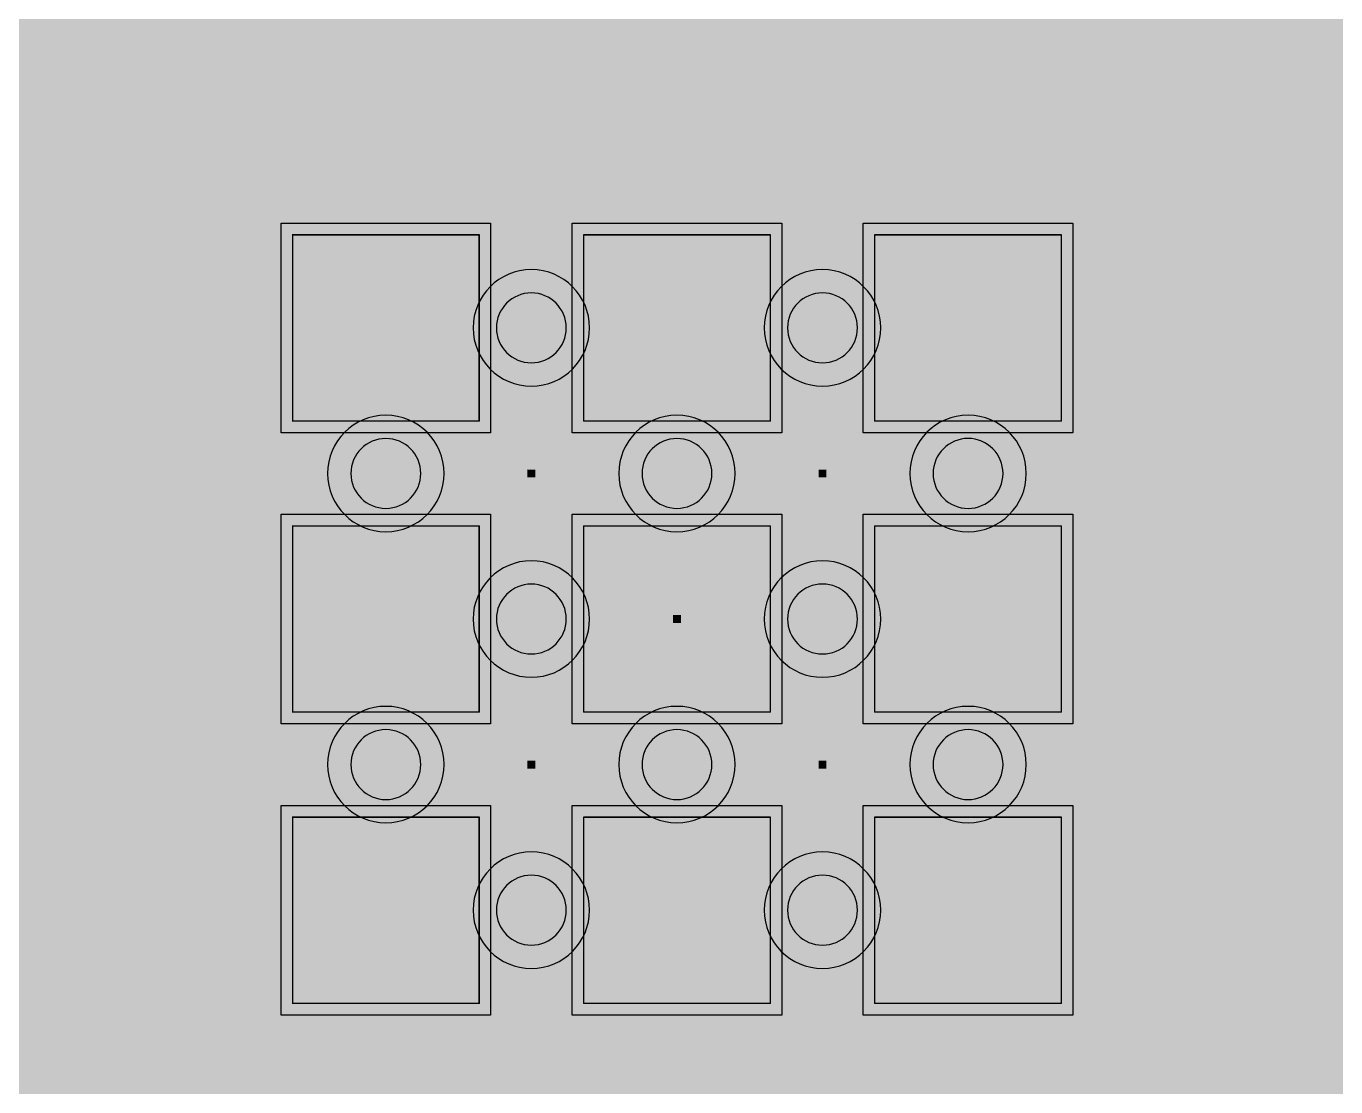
# Model space of a CAD drawing. Header units: millimetres. Extents: x 40 to 109, y -239.5 to -186.7.
# Drawn here: x 77.36 to 82.99, y -202.04 to -197.49 of the extents above; entities that cross this region are included whole.
import ezdxf

# ---------------------------------------------------------------- set-up
doc = ezdxf.new("R2010")
doc.units = ezdxf.units.MM
doc.header["$MEASUREMENT"] = 0
for name, color, linetype, true_color in [('Bottom-Layer', 7, 'Continuous', 0x0000ff), ('Hole-Layer', 7, 'Continuous', 0x222222), ('Multi-Layer', 7, 'Continuous', 0xc0c0c0), ('Pin-Soldering-Layer', 7, 'Continuous', 0xcc9999), ('Top-Layer', 7, 'Continuous', 0xff0000), ('Top-Paste-Mask-Layer', 7, 'Continuous', 0x808080), ('Top-Solder-Mask-Layer', 7, 'Continuous', 0x800080)]:
    doc.layers.add(name, color=color, linetype=linetype, true_color=true_color)

msp = doc.modelspace()

# ---------------------------------------------------------------- hatches: boundary and pattern name
at = {"layer": 'Bottom-Layer'}
for points in [[(78.3696, -237.8943), (70.7287, -237.8943), (70.9732, -237.6804), (71.1322, -237.397), (71.1872, -237.0767), (71.1872, -236.4767), (71.0924, -236.061), (70.8265, -235.7276), (70.4423, -235.5426), (70.0159, -235.5426), (69.6317, -235.7276), (69.3659, -236.061), (69.271, -236.4767), (69.271, -237.0767), (69.3261, -237.397), (69.485, -237.6804), (69.7295, -237.8943), (42.6721, -237.8943), (42.1074, -237.82), (41.5812, -237.602), (41.1293, -237.2553), (40.7825, -236.8034), (40.5646, -236.2772), (40.4902, -235.7125), (40.4902, -195.0724), (40.5646, -194.5077), (40.7825, -193.9815), (41.1293, -193.5296), (41.5812, -193.1828), (42.1074, -192.9649), (42.6721, -192.8905), (106.2992, -192.8905), (106.8639, -192.9649), (107.3901, -193.1828), (107.842, -193.5296), (108.1888, -193.9815), (108.4067, -194.5077), (108.4811, -195.0724), (108.4811, -217.4266), (104.2734, -217.4266), (104.1363, -217.4538), (104.0201, -217.5315), (103.1894, -218.3622), (103.1117, -218.4784), (103.0845, -218.6154), (103.0845, -224.6154), (103.1117, -224.7525), (103.1894, -224.8687), (104.1264, -225.8057), (104.2426, -225.8833), (104.3796, -225.9106), (108.4576, -225.9106), (108.4811, -235.7125), (108.4067, -236.2772), (108.1888, -236.8034), (107.842, -237.2553), (107.3901, -237.602), (106.8639, -237.82), (106.2992, -237.8943), (79.3687, -237.8943), (79.6133, -237.6804), (79.7722, -237.397), (79.8273, -237.0767), (79.8273, -236.4767), (79.7324, -236.061), (79.4666, -235.7276), (79.0824, -235.5426), (78.656, -235.5426), (78.2718, -235.7276), (78.0059, -236.061), (77.911, -236.4767), (77.911, -237.0767), (77.9661, -237.397), (78.1251, -237.6804)], [(78.2981, -199.4054), (78.3824, -199.7143), (78.612, -199.9376), (78.9232, -200.0133), (78.923, -200.0304), (78.9232, -200.0474), (78.612, -200.1231), (78.3824, -200.3464), (78.2981, -200.6553), (78.3824, -200.9643), (78.612, -201.1876), (78.9232, -201.2632), (78.9988, -201.5745), (79.2221, -201.8042), (79.5311, -201.8886), (79.8401, -201.8042), (80.0634, -201.5745), (80.139, -201.2632), (80.1561, -201.2635), (80.1731, -201.2632), (80.2487, -201.5745), (80.472, -201.8042), (80.7811, -201.8886), (81.0901, -201.8042), (81.3134, -201.5745), (81.389, -201.2632), (81.7002, -201.1876), (81.9299, -200.9643), (82.0143, -200.6553), (81.9299, -200.3463), (81.7003, -200.123), (81.389, -200.0474), (81.3892, -200.0304), (81.389, -200.0133), (81.7002, -199.9377), (81.9299, -199.7144), (82.0143, -199.4054), (81.9299, -199.0964), (81.7003, -198.8731), (81.389, -198.7975), (81.3133, -198.4863), (81.09, -198.2567), (80.7811, -198.1724), (80.4721, -198.2567), (80.2488, -198.4863), (80.1731, -198.7975), (80.1646, -198.7973), (80.1561, -198.7972), (80.1476, -198.7973), (80.139, -198.7975), (80.0633, -198.4863), (79.8401, -198.2567), (79.5311, -198.1724), (79.2222, -198.2567), (78.9989, -198.4863), (78.9232, -198.7975), (78.612, -198.8732), (78.3824, -199.0964)], [(79.5483, -199.4226), (79.5312, -199.4223), (79.5142, -199.4226), (79.5144, -199.4055), (79.5142, -199.3885), (79.5312, -199.3887), (79.5483, -199.3885), (79.5481, -199.4055)], [(80.7982, -199.3885), (80.798, -199.4055), (80.7982, -199.4226), (80.7897, -199.4224), (80.7812, -199.4223), (80.7726, -199.4224), (80.7641, -199.4226), (80.7644, -199.4055), (80.7641, -199.3885), (80.7812, -199.3887)], [(80.139, -200.0133), (80.1561, -200.0135), (80.1731, -200.0133), (80.1729, -200.0304), (80.1731, -200.0474), (80.1561, -200.0472), (80.139, -200.0474), (80.1393, -200.0304)], [(79.5142, -200.6384), (79.5312, -200.6386), (79.5483, -200.6384), (79.5481, -200.6554), (79.5483, -200.6725), (79.5312, -200.6723), (79.5142, -200.6725), (79.5144, -200.6554)], [(80.7641, -200.6384), (80.7812, -200.6386), (80.7982, -200.6384), (80.798, -200.6554), (80.7982, -200.6725), (80.7812, -200.6723), (80.7641, -200.6725), (80.7644, -200.6554)]]:
    msp.add_hatch(color=256, dxfattribs=at).paths.add_polyline_path(points)
at = {"layer": 'Pin-Soldering-Layer'}
for points in [[(78.5061, -198.3804), (79.3061, -198.3804), (79.3061, -199.1804), (78.5061, -199.1804)], [(78.5061, -198.3804), (79.3061, -198.3804), (79.3061, -199.1804), (78.5061, -199.1804)], [(79.7562, -198.3804), (80.5562, -198.3804), (80.5562, -199.1804), (79.7562, -199.1804)], [(79.7562, -198.3804), (80.5562, -198.3804), (80.5562, -199.1804), (79.7562, -199.1804)], [(81.0061, -198.3804), (81.8061, -198.3804), (81.8061, -199.1804), (81.0061, -199.1804)], [(81.0061, -198.3804), (81.8061, -198.3804), (81.8061, -199.1804), (81.0061, -199.1804)], [(78.5061, -199.6304), (79.3061, -199.6304), (79.3061, -200.4304), (78.5061, -200.4304)], [(78.5061, -199.6304), (79.3061, -199.6304), (79.3061, -200.4304), (78.5061, -200.4304)], [(79.7562, -199.6304), (80.5562, -199.6304), (80.5562, -200.4304), (79.7562, -200.4304)], [(79.7562, -199.6304), (80.5562, -199.6304), (80.5562, -200.4304), (79.7562, -200.4304)], [(81.0061, -199.6304), (81.8061, -199.6304), (81.8061, -200.4304), (81.0061, -200.4304)], [(81.0061, -199.6304), (81.8061, -199.6304), (81.8061, -200.4304), (81.0061, -200.4304)], [(78.5061, -200.8804), (79.3061, -200.8804), (79.3061, -201.6804), (78.5061, -201.6804)], [(78.5061, -200.8804), (79.3061, -200.8804), (79.3061, -201.6804), (78.5061, -201.6804)], [(79.7562, -200.8804), (80.5562, -200.8804), (80.5562, -201.6804), (79.7562, -201.6804)], [(79.7562, -200.8804), (80.5562, -200.8804), (80.5562, -201.6804), (79.7562, -201.6804)], [(81.0061, -200.8804), (81.8061, -200.8804), (81.8061, -201.6804), (81.0061, -201.6804)], [(81.0061, -200.8804), (81.8061, -200.8804), (81.8061, -201.6804), (81.0061, -201.6804)]]:
    msp.add_hatch(color=256, dxfattribs=at).paths.add_polyline_path(points)
at = {"layer": 'Top-Layer'}
for points in [[(71.6376, -193.1993), (71.5903, -193.0214), (71.461, -192.8905), (91.7474, -192.8905), (91.6695, -193.0068), (91.6422, -193.1441), (91.6422, -194.2766), (91.6902, -194.4557), (91.8213, -194.5868), (92.0003, -194.6348), (92.8918, -194.6348), (92.7406, -194.7859), (92.0003, -194.7859), (91.765, -194.8741), (91.6455, -195.0953), (91.5176, -195.0953), (91.5011, -195.0175), (91.4679, -194.9454), (91.5063, -194.8564), (91.5194, -194.7604), (91.5194, -193.8604), (91.4714, -193.6813), (91.3403, -193.5502), (91.1612, -193.5022), (89.6612, -193.5022), (89.4822, -193.5502), (89.3511, -193.6813), (89.3031, -193.8604), (89.3031, -194.7604), (89.3162, -194.8564), (89.3546, -194.9454), (89.3162, -195.0344), (89.3031, -195.1304), (89.3031, -196.0304), (89.3162, -196.1264), (89.3546, -196.2154), (89.3162, -196.3044), (89.3031, -196.4004), (89.3031, -197.3004), (89.3162, -197.3964), (89.3546, -197.4854), (89.3162, -197.5744), (89.3031, -197.6704), (89.3031, -198.5704), (89.3162, -198.6664), (89.3546, -198.7554), (89.3162, -198.8444), (89.3031, -198.9404), (89.3031, -199.8404), (89.3162, -199.9364), (89.3546, -200.0254), (89.3213, -200.0976), (89.3048, -200.1753), (88.9713, -200.1753), (88.7062, -200.0242), (88.4016, -200.0078), (88.1219, -200.1295), (87.9262, -200.3635), (87.856, -200.6604), (87.9262, -200.9573), (88.1219, -201.1913), (88.4016, -201.313), (88.7062, -201.2966), (88.9713, -201.1455), (89.3048, -201.1455), (89.3213, -201.2232), (89.3546, -201.2954), (89.3162, -201.3844), (89.3031, -201.4804), (89.3031, -202.3804), (89.3162, -202.4764), (89.3546, -202.5654), (89.3213, -202.6376), (89.3048, -202.7153), (88.9713, -202.7153), (88.7153, -202.5669), (88.4203, -202.5447), (88.145, -202.6529), (87.9441, -202.8702), (87.8577, -203.1531), (87.903, -203.4455), (88.0709, -203.6891), (88.328, -203.8354), (88.0827, -203.9712), (87.9153, -204.1963), (87.856, -204.4704), (87.9153, -204.7445), (88.0827, -204.9696), (88.328, -205.1054), (88.0827, -205.2412), (87.9153, -205.4663), (87.856, -205.7404), (87.9153, -206.0145), (88.0827, -206.2396), (88.328, -206.3754), (88.0827, -206.5112), (87.9153, -206.7363), (87.856, -207.0104), (87.9153, -207.2845), (88.0827, -207.5096), (88.328, -207.6454), (88.0827, -207.7812), (87.9153, -208.0063), (87.856, -208.2804), (87.9153, -208.5545), (88.0827, -208.7796), (88.328, -208.9154), (88.0709, -209.0617), (87.903, -209.3053), (87.8577, -209.5977), (87.9441, -209.8806), (88.145, -210.0979), (88.4203, -210.2061), (88.7153, -210.1839), (88.9713, -210.0356), (89.3048, -210.0356), (89.3213, -210.1133), (89.3546, -210.1854), (89.3162, -210.2744), (89.3031, -210.3704), (89.3031, -211.2704), (89.3511, -211.4495), (89.4822, -211.5806), (89.6612, -211.6286), (90.5333, -211.6286), (90.8151, -211.9104), (90.8151, -214.0803), (90.5446, -214.0803), (90.5727, -213.7747), (90.4602, -213.4892), (90.2313, -213.2849), (89.9349, -213.2055), (78.7679, -202.0386), (79.3063, -202.0386), (79.4256, -202.0181), (79.5312, -201.9591), (79.6369, -202.0181), (79.7562, -202.0386), (80.5562, -202.0386), (80.6755, -202.0181), (80.7812, -201.9591), (80.8868, -202.0181), (81.0061, -202.0386), (81.8061, -202.0386), (81.9852, -201.9906), (82.1163, -201.8595), (82.1643, -201.6804), (82.1643, -200.8804), (82.1438, -200.7611), (82.0848, -200.6554), (82.1438, -200.5498), (82.1643, -200.4305), (82.1643, -199.6305), (82.1438, -199.5112), (82.0848, -199.4055), (82.1438, -199.2998), (82.1643, -199.1805), (82.1643, -198.3805), (82.1163, -198.2015), (81.9852, -198.0704), (81.8061, -198.0224), (81.0061, -198.0224), (80.8868, -198.0429), (80.7812, -198.1019), (80.6755, -198.0429), (80.5562, -198.0224), (79.7562, -198.0224), (79.6369, -198.0429), (79.5312, -198.1019), (79.4256, -198.0429), (79.3063, -198.0224), (78.5063, -198.0224), (78.3272, -198.0704), (78.1961, -198.2015), (78.1481, -198.3805), (78.1481, -199.1805), (78.1686, -199.2998), (78.2276, -199.4055), (78.1686, -199.5112), (78.1481, -199.6305), (78.1481, -200.4305), (78.1686, -200.5498), (78.2276, -200.6554), (78.1686, -200.7611), (78.1481, -200.8804), (78.1481, -201.4188), (74.5067, -197.7773), (74.3493, -197.6722), (74.1636, -197.6353), (74.0175, -197.6353), (74.001, -197.5575), (73.9678, -197.4854), (74.0061, -197.3964), (74.0192, -197.3004), (74.0192, -196.4004), (74.0061, -196.3044), (73.9678, -196.2154), (74.0061, -196.1264), (74.0192, -196.0304), (74.0192, -195.1304), (74.0061, -195.0344), (73.9678, -194.9454), (74.0061, -194.8564), (74.0192, -194.7604), (74.0192, -193.8604), (73.9713, -193.6813), (73.8402, -193.5502), (73.6611, -193.5022), (72.1611, -193.5022), (71.982, -193.5502), (71.8509, -193.6813), (71.803, -193.8604), (71.803, -194.7604), (71.8161, -194.8564), (71.8544, -194.9454), (71.8161, -195.0344), (71.803, -195.1304), (71.803, -195.4191), (71.6376, -195.4191), (71.6376, -195.1993), (71.5965, -195.0326), (71.4825, -194.9043), (71.5965, -194.7759), (71.6376, -194.6093)], [(78.5063, -199.1805), (78.5063, -198.3805), (79.3063, -198.3805), (79.3063, -199.1805)], [(79.7562, -199.1805), (79.7562, -198.3805), (80.5562, -198.3805), (80.5562, -199.1805)], [(81.0061, -199.1805), (81.0061, -198.3805), (81.8061, -198.3805), (81.8061, -199.1805)], [(78.5063, -200.4305), (78.5063, -199.6305), (79.3063, -199.6305), (79.3063, -200.4305)], [(79.7562, -200.4305), (79.7562, -199.6305), (80.5562, -199.6305), (80.5562, -200.4305)], [(81.0061, -200.4305), (81.0061, -199.6305), (81.8061, -199.6305), (81.8061, -200.4305)], [(78.5063, -201.6804), (78.5063, -200.8804), (79.3063, -200.8804), (79.3063, -201.6804)], [(79.7562, -201.6804), (79.7562, -200.8804), (80.5562, -200.8804), (80.5562, -201.6804)], [(81.0061, -201.6804), (81.0061, -200.8804), (81.8061, -200.8804), (81.8061, -201.6804)]]:
    msp.add_hatch(color=256, dxfattribs=at).paths.add_polyline_path(points)
at = {"layer": 'Top-Paste-Mask-Layer'}
for points in [[(78.5063, -199.1805), (78.5063, -198.3805), (79.3063, -198.3805), (79.3063, -199.1805)], [(79.7562, -199.1805), (79.7562, -198.3805), (80.5562, -198.3805), (80.5562, -199.1805)], [(81.0061, -199.1805), (81.0061, -198.3805), (81.8061, -198.3805), (81.8061, -199.1805)], [(78.5063, -200.4305), (78.5063, -199.6305), (79.3063, -199.6305), (79.3063, -200.4305)], [(79.7562, -200.4305), (79.7562, -199.6305), (80.5562, -199.6305), (80.5562, -200.4305)], [(81.0061, -200.4305), (81.0061, -199.6305), (81.8061, -199.6305), (81.8061, -200.4305)], [(78.5063, -201.6804), (78.5063, -200.8804), (79.3063, -200.8804), (79.3063, -201.6804)], [(79.7562, -201.6804), (79.7562, -200.8804), (80.5562, -200.8804), (80.5562, -201.6804)], [(81.0061, -201.6804), (81.0061, -200.8804), (81.8061, -200.8804), (81.8061, -201.6804)]]:
    msp.add_hatch(color=256, dxfattribs=at).paths.add_polyline_path(points)
at = {"layer": 'Top-Solder-Mask-Layer'}
for points in [[(78.4563, -199.2305), (78.4563, -198.3305), (79.3563, -198.3305), (79.3563, -199.2305)], [(79.7062, -199.2305), (79.7062, -198.3305), (80.6062, -198.3305), (80.6062, -199.2305)], [(80.9561, -199.2305), (80.9561, -198.3305), (81.8561, -198.3305), (81.8561, -199.2305)], [(78.4563, -200.4805), (78.4563, -199.5805), (79.3563, -199.5805), (79.3563, -200.4805)], [(79.7062, -200.4805), (79.7062, -199.5805), (80.6062, -199.5805), (80.6062, -200.4805)], [(80.9561, -200.4805), (80.9561, -199.5805), (81.8561, -199.5805), (81.8561, -200.4805)], [(78.4563, -201.7304), (78.4563, -200.8304), (79.3563, -200.8304), (79.3563, -201.7304)], [(79.7062, -201.7304), (79.7062, -200.8304), (80.6062, -200.8304), (80.6062, -201.7304)], [(80.9561, -201.7304), (80.9561, -200.8304), (81.8561, -200.8304), (81.8561, -201.7304)]]:
    msp.add_hatch(color=256, dxfattribs=at).paths.add_polyline_path(points)

# ---------------------------------------------------------------- linework, layer by layer
at = {"layer": 'Bottom-Layer', "const_width": 0.0508}
for points in [[(78.2981, -199.4054), (78.3824, -199.7143), (78.612, -199.9376), (78.9232, -200.0133), (78.923, -200.0304), (78.9232, -200.0474), (78.612, -200.1231), (78.3824, -200.3464), (78.2981, -200.6553), (78.3824, -200.9643), (78.612, -201.1876), (78.9232, -201.2632), (78.9988, -201.5745), (79.2221, -201.8042), (79.5311, -201.8886), (79.8401, -201.8042), (80.0634, -201.5745), (80.139, -201.2632), (80.1561, -201.2635), (80.1731, -201.2632), (80.2487, -201.5745), (80.472, -201.8042), (80.7811, -201.8886), (81.0901, -201.8042), (81.3134, -201.5745), (81.389, -201.2632), (81.7002, -201.1876), (81.9299, -200.9643), (82.0143, -200.6553), (81.9299, -200.3463), (81.7003, -200.123), (81.389, -200.0474), (81.3892, -200.0304), (81.389, -200.0133), (81.7002, -199.9377), (81.9299, -199.7144), (82.0143, -199.4054), (81.9299, -199.0964), (81.7003, -198.8731), (81.389, -198.7975), (81.3133, -198.4863), (81.09, -198.2567), (80.7811, -198.1724), (80.4721, -198.2567), (80.2488, -198.4863), (80.1731, -198.7975), (80.1646, -198.7973), (80.1561, -198.7972), (80.1476, -198.7973), (80.139, -198.7975), (80.0633, -198.4863), (79.8401, -198.2567), (79.5311, -198.1724), (79.2222, -198.2567), (78.9989, -198.4863), (78.9232, -198.7975), (78.612, -198.8732), (78.3824, -199.0964)], [(79.5483, -199.4226), (79.5312, -199.4223), (79.5142, -199.4226), (79.5144, -199.4055), (79.5142, -199.3885), (79.5312, -199.3887), (79.5483, -199.3885), (79.5481, -199.4055)], [(80.7982, -199.3885), (80.798, -199.4055), (80.7982, -199.4226), (80.7897, -199.4224), (80.7812, -199.4223), (80.7726, -199.4224), (80.7641, -199.4226), (80.7644, -199.4055), (80.7641, -199.3885), (80.7812, -199.3887)], [(80.139, -200.0133), (80.1561, -200.0135), (80.1731, -200.0133), (80.1729, -200.0304), (80.1731, -200.0474), (80.1561, -200.0472), (80.139, -200.0474), (80.1393, -200.0304)], [(79.5142, -200.6384), (79.5312, -200.6386), (79.5483, -200.6384), (79.5481, -200.6554), (79.5483, -200.6725), (79.5312, -200.6723), (79.5142, -200.6725), (79.5144, -200.6554)], [(80.7641, -200.6384), (80.7812, -200.6386), (80.7982, -200.6384), (80.798, -200.6554), (80.7982, -200.6725), (80.7812, -200.6723), (80.7641, -200.6725), (80.7644, -200.6554)]]:
    msp.add_lwpolyline(points, close=True, dxfattribs=at)
at = {"layer": 'Hole-Layer'}
for points in [[(79.3811, -198.7805, 1), (79.6811, -198.7805), (79.6811, -198.7805, 1), (79.3811, -198.7805)], [(80.631, -198.7805, 1), (80.9311, -198.7805), (80.9311, -198.7805, 1), (80.631, -198.7805)], [(78.7563, -199.4054, 1), (79.0563, -199.4054), (79.0563, -199.4054, 1), (78.7563, -199.4054)], [(80.0062, -199.4054, 1), (80.3062, -199.4054), (80.3062, -199.4054, 1), (80.0062, -199.4054)], [(81.2561, -199.4054, 1), (81.5562, -199.4054), (81.5562, -199.4054, 1), (81.2561, -199.4054)], [(79.3811, -200.0305, 1), (79.6811, -200.0305), (79.6811, -200.0305, 1), (79.3811, -200.0305)], [(80.631, -200.0305, 1), (80.9311, -200.0305), (80.9311, -200.0305, 1), (80.631, -200.0305)], [(78.7563, -200.6553, 1), (79.0563, -200.6553), (79.0563, -200.6553, 1), (78.7563, -200.6553)], [(80.0062, -200.6553, 1), (80.3062, -200.6553), (80.3062, -200.6553, 1), (80.0062, -200.6553)], [(81.2561, -200.6553, 1), (81.5562, -200.6553), (81.5562, -200.6553, 1), (81.2561, -200.6553)], [(79.3811, -201.2804, 1), (79.6811, -201.2804), (79.6811, -201.2804, 1), (79.3811, -201.2804)], [(80.631, -201.2804, 1), (80.9311, -201.2804), (80.9311, -201.2804, 1), (80.631, -201.2804)]]:
    msp.add_lwpolyline(points, format="xyb", dxfattribs=at)
at = {"layer": 'Multi-Layer'}
for points in [[(79.2811, -198.7805, 1), (79.7811, -198.7805, 1)], [(80.531, -198.7805, 1), (81.0311, -198.7805, 1)], [(78.6563, -199.4054, 1), (79.1563, -199.4054, 1)], [(79.9062, -199.4054, 1), (80.4062, -199.4054, 1)], [(81.1561, -199.4054, 1), (81.6562, -199.4054, 1)], [(79.2811, -200.0305, 1), (79.7811, -200.0305, 1)], [(80.531, -200.0305, 1), (81.0311, -200.0305, 1)], [(78.6563, -200.6553, 1), (79.1563, -200.6553, 1)], [(79.9062, -200.6553, 1), (80.4062, -200.6553, 1)], [(81.1561, -200.6553, 1), (81.6562, -200.6553, 1)], [(79.2811, -201.2804, 1), (79.7811, -201.2804, 1)], [(80.531, -201.2804, 1), (81.0311, -201.2804, 1)]]:
    msp.add_lwpolyline(points, format="xyb", close=True, dxfattribs=at)
at = {"layer": 'Pin-Soldering-Layer', "const_width": 0.00508}
for points in [[(78.5061, -198.3804), (79.3061, -198.3804), (79.3061, -199.1804), (78.5061, -199.1804)], [(78.5061, -198.3804), (79.3061, -198.3804), (79.3061, -199.1804), (78.5061, -199.1804)], [(79.7562, -198.3804), (80.5562, -198.3804), (80.5562, -199.1804), (79.7562, -199.1804)], [(79.7562, -198.3804), (80.5562, -198.3804), (80.5562, -199.1804), (79.7562, -199.1804)], [(81.0061, -198.3804), (81.8061, -198.3804), (81.8061, -199.1804), (81.0061, -199.1804)], [(81.0061, -198.3804), (81.8061, -198.3804), (81.8061, -199.1804), (81.0061, -199.1804)], [(78.5061, -199.6304), (79.3061, -199.6304), (79.3061, -200.4304), (78.5061, -200.4304)], [(78.5061, -199.6304), (79.3061, -199.6304), (79.3061, -200.4304), (78.5061, -200.4304)], [(79.7562, -199.6304), (80.5562, -199.6304), (80.5562, -200.4304), (79.7562, -200.4304)], [(79.7562, -199.6304), (80.5562, -199.6304), (80.5562, -200.4304), (79.7562, -200.4304)], [(81.0061, -199.6304), (81.8061, -199.6304), (81.8061, -200.4304), (81.0061, -200.4304)], [(81.0061, -199.6304), (81.8061, -199.6304), (81.8061, -200.4304), (81.0061, -200.4304)], [(78.5061, -200.8804), (79.3061, -200.8804), (79.3061, -201.6804), (78.5061, -201.6804)], [(78.5061, -200.8804), (79.3061, -200.8804), (79.3061, -201.6804), (78.5061, -201.6804)], [(79.7562, -200.8804), (80.5562, -200.8804), (80.5562, -201.6804), (79.7562, -201.6804)], [(79.7562, -200.8804), (80.5562, -200.8804), (80.5562, -201.6804), (79.7562, -201.6804)], [(81.0061, -200.8804), (81.8061, -200.8804), (81.8061, -201.6804), (81.0061, -201.6804)], [(81.0061, -200.8804), (81.8061, -200.8804), (81.8061, -201.6804), (81.0061, -201.6804)]]:
    msp.add_lwpolyline(points, close=True, dxfattribs=at)
at = {"layer": 'Top-Layer'}
for points, const_width in [([(89.9349, -213.2055), (78.7679, -202.0386), (79.3063, -202.0386), (79.4256, -202.0181), (79.5312, -201.9591), (79.6369, -202.0181), (79.7562, -202.0386), (80.5562, -202.0386), (80.6755, -202.0181), (80.7812, -201.9591), (80.8868, -202.0181), (81.0061, -202.0386), (81.8061, -202.0386), (81.9852, -201.9906), (82.1163, -201.8595), (82.1643, -201.6804), (82.1643, -200.8804), (82.1438, -200.7611), (82.0848, -200.6554), (82.1438, -200.5498), (82.1643, -200.4305), (82.1643, -199.6305), (82.1438, -199.5112), (82.0848, -199.4055), (82.1438, -199.2998), (82.1643, -199.1805), (82.1643, -198.3805), (82.1163, -198.2015), (81.9852, -198.0704), (81.8061, -198.0224), (81.0061, -198.0224), (80.8868, -198.0429), (80.7812, -198.1019), (80.6755, -198.0429), (80.5562, -198.0224), (79.7562, -198.0224), (79.6369, -198.0429), (79.5312, -198.1019), (79.4256, -198.0429), (79.3063, -198.0224), (78.5063, -198.0224), (78.3272, -198.0704), (78.1961, -198.2015), (78.1481, -198.3805), (78.1481, -199.1805), (78.1686, -199.2998), (78.2276, -199.4055), (78.1686, -199.5112), (78.1481, -199.6305), (78.1481, -200.4305), (78.1686, -200.5498), (78.2276, -200.6554), (78.1686, -200.7611), (78.1481, -200.8804), (78.1481, -201.4188), (74.5067, -197.7773)], 0.0508), ([(89.9116, -213.8684), (74.1636, -198.1204)], 0.254), ([(78.9063, -198.3831), (78.9063, -198.124)], 0.0508), ([(80.1562, -198.3831), (80.1562, -198.124)], 0.0508), ([(81.4061, -198.3831), (81.4061, -198.124)], 0.0508), ([(78.9063, -198.7805), (79.5311, -198.7805)], 0.254), ([(78.9063, -198.7805), (78.9063, -199.4054)], 0.254), ([(79.5311, -198.7805), (80.1562, -198.7805)], 0.254), ([(80.1562, -198.7805), (80.1562, -199.4054)], 0.254), ([(80.1562, -198.7805), (80.7811, -198.7805)], 0.254), ([(80.7811, -198.7805), (81.4061, -198.7805)], 0.254), ([(78.5088, -198.7805), (78.2497, -198.7805)], 0.0508), ([(81.8036, -198.7805), (82.0627, -198.7805)], 0.0508), ([(78.9063, -199.4054), (78.9063, -200.0305)], 0.254), ([(80.1562, -199.4054), (80.1562, -200.0305)], 0.254), ([(82.8042, -207.6543), (74.6673, -199.5174)], 0.254), ([(80.1562, -200.0305), (80.7811, -200.0305)], 0.254), ([(80.7811, -200.0305), (81.4061, -200.0305)], 0.254), ([(81.4061, -200.0305), (81.4061, -200.6553)], 0.254), ([(78.5088, -200.0305), (78.2497, -200.0305)], 0.0508), ([(81.8036, -200.0305), (82.0627, -200.0305)], 0.0508), ([(78.9063, -201.2804), (78.9063, -200.6553)], 0.254), ([(80.1562, -200.6553), (80.1562, -201.2804)], 0.254), ([(81.4061, -200.6553), (81.4061, -201.2804)], 0.254), ([(79.5311, -201.2804), (78.9063, -201.2804)], 0.254), ([(80.1562, -201.2804), (79.5311, -201.2804)], 0.254), ([(80.7811, -201.2804), (80.1562, -201.2804)], 0.254), ([(81.4061, -201.2804), (80.7811, -201.2804)], 0.254), ([(78.5088, -201.2804), (78.2497, -201.2804)], 0.0508), ([(81.8036, -201.2804), (82.0627, -201.2804)], 0.0508), ([(78.9063, -201.6779), (78.9063, -201.937)], 0.0508), ([(80.1562, -201.6779), (80.1562, -201.937)], 0.0508), ([(81.4061, -201.6779), (81.4061, -201.937)], 0.0508)]:
    msp.add_lwpolyline(points, dxfattribs=dict(at, const_width=const_width))
for points in [[(78.5063, -199.1805), (78.5063, -198.3805), (79.3063, -198.3805), (79.3063, -199.1805)], [(79.7562, -199.1805), (79.7562, -198.3805), (80.5562, -198.3805), (80.5562, -199.1805)], [(81.0061, -199.1805), (81.0061, -198.3805), (81.8061, -198.3805), (81.8061, -199.1805)], [(78.5063, -200.4305), (78.5063, -199.6305), (79.3063, -199.6305), (79.3063, -200.4305)], [(79.7562, -200.4305), (79.7562, -199.6305), (80.5562, -199.6305), (80.5562, -200.4305)], [(81.0061, -200.4305), (81.0061, -199.6305), (81.8061, -199.6305), (81.8061, -200.4305)], [(78.5063, -201.6804), (78.5063, -200.8804), (79.3063, -200.8804), (79.3063, -201.6804)], [(79.7562, -201.6804), (79.7562, -200.8804), (80.5562, -200.8804), (80.5562, -201.6804)], [(81.0061, -201.6804), (81.0061, -200.8804), (81.8061, -200.8804), (81.8061, -201.6804)]]:
    msp.add_lwpolyline(points, close=True, dxfattribs=at)
at = {"layer": 'Top-Paste-Mask-Layer'}
for points in [[(78.5063, -199.1805), (78.5063, -198.3805), (79.3063, -198.3805), (79.3063, -199.1805)], [(79.7562, -199.1805), (79.7562, -198.3805), (80.5562, -198.3805), (80.5562, -199.1805)], [(81.0061, -199.1805), (81.0061, -198.3805), (81.8061, -198.3805), (81.8061, -199.1805)], [(78.5063, -200.4305), (78.5063, -199.6305), (79.3063, -199.6305), (79.3063, -200.4305)], [(79.7562, -200.4305), (79.7562, -199.6305), (80.5562, -199.6305), (80.5562, -200.4305)], [(81.0061, -200.4305), (81.0061, -199.6305), (81.8061, -199.6305), (81.8061, -200.4305)], [(78.5063, -201.6804), (78.5063, -200.8804), (79.3063, -200.8804), (79.3063, -201.6804)], [(79.7562, -201.6804), (79.7562, -200.8804), (80.5562, -200.8804), (80.5562, -201.6804)], [(81.0061, -201.6804), (81.0061, -200.8804), (81.8061, -200.8804), (81.8061, -201.6804)]]:
    msp.add_lwpolyline(points, close=True, dxfattribs=at)
at = {"layer": 'Top-Solder-Mask-Layer'}
for points in [[(78.4563, -199.2305), (78.4563, -198.3305), (79.3563, -198.3305), (79.3563, -199.2305)], [(79.7062, -199.2305), (79.7062, -198.3305), (80.6062, -198.3305), (80.6062, -199.2305)], [(80.9561, -199.2305), (80.9561, -198.3305), (81.8561, -198.3305), (81.8561, -199.2305)], [(78.4563, -200.4805), (78.4563, -199.5805), (79.3563, -199.5805), (79.3563, -200.4805)], [(79.7062, -200.4805), (79.7062, -199.5805), (80.6062, -199.5805), (80.6062, -200.4805)], [(80.9561, -200.4805), (80.9561, -199.5805), (81.8561, -199.5805), (81.8561, -200.4805)], [(78.4563, -201.7304), (78.4563, -200.8304), (79.3563, -200.8304), (79.3563, -201.7304)], [(79.7062, -201.7304), (79.7062, -200.8304), (80.6062, -200.8304), (80.6062, -201.7304)], [(80.9561, -201.7304), (80.9561, -200.8304), (81.8561, -200.8304), (81.8561, -201.7304)]]:
    msp.add_lwpolyline(points, close=True, dxfattribs=at)

doc.saveas('drawing.dxf')
